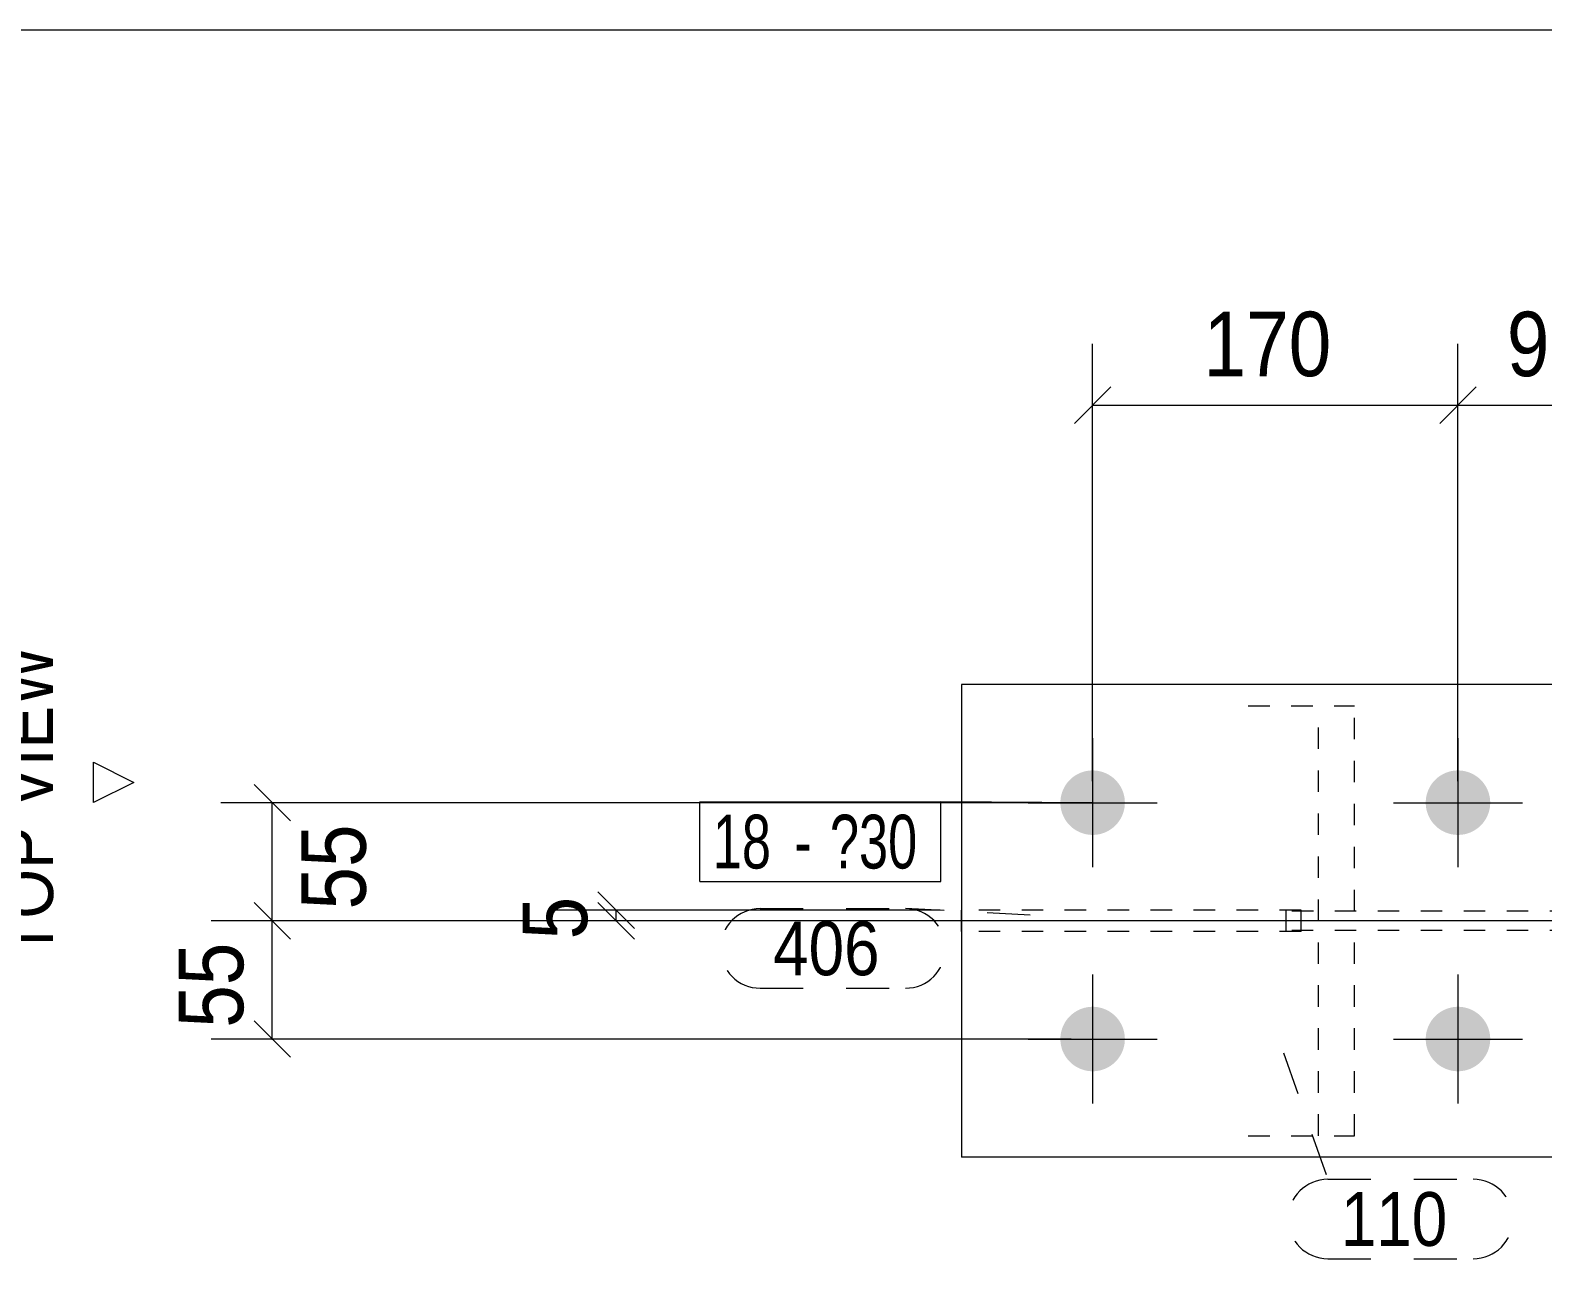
# Model space of a CAD drawing. Header units: millimetres. Extents: x 2 to 579, y 1 to 825.
# Drawn here: x 126.1 to 196.5, y 767.8 to 825 of the extents above; entities that cross this region are included whole.
import ezdxf

# ---------------------------------------------------------------- set-up
doc = ezdxf.new("R2010")
doc.units = ezdxf.units.MM
for name, pattern in [('XKITLINE00', [0]), ('XKITLINE01', [4, 1, -1, 1, -1]), ('XKITLINE02', [4, 2, -2]), ('XKITLINE03', [6, 3, -1, 1, -1])]:
    doc.linetypes.add(name, pattern=pattern)
for name, color, linetype, lineweight in [('Bolt', 3, 'Continuous', 0), ('BoltMark', 7, 'Continuous', 0), ('Dimensions', 7, 'Continuous', 0), ('DrawingSheet', 5, 'Continuous', 0), ('OtherObjectType', 7, 'Continuous', 0), ('Part', 2, 'Continuous', 0), ('PartMark', 7, 'Continuous', 0)]:
    doc.layers.add(name, color=color, linetype=linetype, lineweight=lineweight)
doc.styles.add('ARIAL', font='ARIAL.TTF')
doc.styles.add('ARIAL_NARROW', font='ARIALN.TTF')

# ---------------------------------------------------------------- blocks, each defined once
blk = doc.blocks.new('*A58')
at = {"layer": 'Bolt'}
for points in [[(175.608, 790.55), (175.645, 790.548), (175.681, 790.546), (175.718, 790.543), (175.755, 790.539), (175.791, 790.534), (175.827, 790.528), (175.864, 790.521), (175.9, 790.514), (175.935, 790.505), (175.971, 790.496), (176.006, 790.485), (176.041, 790.474), (176.076, 790.462), (176.111, 790.449), (176.145, 790.436), (176.179, 790.421), (176.212, 790.406), (176.245, 790.39), (176.278, 790.373), (176.31, 790.355), (176.342, 790.337), (176.373, 790.317), (176.404, 790.297), (176.435, 790.276), (176.465, 790.255), (176.494, 790.233), (176.523, 790.21), (176.551, 790.186), (176.578, 790.161), (176.605, 790.136), (176.632, 790.111), (176.657, 790.084), (176.682, 790.057), (176.707, 790.03), (176.73, 790.002), (176.753, 789.973), (176.776, 789.944), (176.797, 789.914), (176.818, 789.883), (176.838, 789.852), (176.858, 789.821), (176.876, 789.789), (176.894, 789.757), (176.911, 789.724), (176.927, 789.691), (176.942, 789.658), (176.957, 789.624), (176.97, 789.59), (176.983, 789.555), (176.995, 789.521), (177.006, 789.485), (177.017, 789.45), (177.026, 789.414), (177.035, 789.379), (177.042, 789.343), (177.049, 789.306), (177.055, 789.27), (177.06, 789.234), (177.064, 789.197), (177.067, 789.16), (177.069, 789.124), (177.07, 789.087), (177.071, 789.05), (177.07, 789.013), (177.069, 788.976), (177.067, 788.94), (177.064, 788.903), (177.06, 788.866), (177.055, 788.83), (177.049, 788.794), (177.042, 788.757), (177.035, 788.721), (177.026, 788.686), (177.017, 788.65), (177.006, 788.615), (176.995, 788.579), (176.983, 788.545), (176.97, 788.51), (176.957, 788.476), (176.942, 788.442), (176.927, 788.409), (176.911, 788.376), (176.894, 788.343), (176.876, 788.311), (176.858, 788.279), (176.838, 788.248), (176.818, 788.217), (176.797, 788.186), (176.776, 788.156), (176.753, 788.127), (176.73, 788.098), (176.707, 788.07), (176.682, 788.043), (176.657, 788.016), (176.632, 787.989), (176.605, 787.964), (176.578, 787.939), (176.551, 787.914), (176.523, 787.89), (176.494, 787.867), (176.465, 787.845), (176.435, 787.824), (176.404, 787.803), (176.373, 787.783), (176.342, 787.763), (176.31, 787.745), (176.278, 787.727), (176.245, 787.71), (176.212, 787.694), (176.179, 787.679), (176.145, 787.664), (176.111, 787.651), (176.076, 787.638), (176.041, 787.626), (176.006, 787.615), (175.971, 787.604), (175.935, 787.595), (175.9, 787.586), (175.864, 787.579), (175.827, 787.572), (175.791, 787.566), (175.755, 787.561), (175.718, 787.557), (175.681, 787.554), (175.645, 787.552), (175.608, 787.55), (175.571, 787.55), (175.534, 787.55), (175.497, 787.552), (175.461, 787.554), (175.424, 787.557), (175.387, 787.561), (175.351, 787.566), (175.315, 787.572), (175.278, 787.579), (175.242, 787.586), (175.206, 787.595), (175.171, 787.604), (175.136, 787.615), (175.1, 787.626), (175.066, 787.638), (175.031, 787.651), (174.997, 787.664), (174.963, 787.679), (174.93, 787.694), (174.897, 787.71), (174.864, 787.727), (174.832, 787.745), (174.8, 787.763), (174.768, 787.783), (174.738, 787.803), (174.707, 787.824), (174.677, 787.845), (174.648, 787.867), (174.619, 787.89), (174.591, 787.914), (174.564, 787.939), (174.537, 787.964), (174.51, 787.989), (174.485, 788.016), (174.46, 788.043), (174.435, 788.07), (174.411, 788.098), (174.388, 788.127), (174.366, 788.156), (174.345, 788.186), (174.324, 788.217), (174.304, 788.248), (174.284, 788.279), (174.266, 788.311), (174.248, 788.343), (174.231, 788.376), (174.215, 788.409), (174.2, 788.442), (174.185, 788.476), (174.171, 788.51), (174.159, 788.545), (174.147, 788.579), (174.136, 788.615), (174.125, 788.65), (174.116, 788.686), (174.107, 788.721), (174.1, 788.757), (174.093, 788.794), (174.087, 788.83), (174.082, 788.866), (174.078, 788.903), (174.075, 788.94), (174.073, 788.976), (174.071, 789.013), (174.071, 789.05), (174.071, 789.087), (174.073, 789.124), (174.075, 789.16), (174.078, 789.197), (174.082, 789.234), (174.087, 789.27), (174.093, 789.306), (174.1, 789.343), (174.107, 789.379), (174.116, 789.414), (174.125, 789.45), (174.136, 789.485), (174.147, 789.521), (174.159, 789.555), (174.171, 789.59), (174.185, 789.624), (174.2, 789.658), (174.215, 789.691), (174.231, 789.724), (174.248, 789.757), (174.266, 789.789), (174.284, 789.821), (174.304, 789.852), (174.324, 789.883), (174.345, 789.914), (174.366, 789.944), (174.388, 789.973), (174.411, 790.002), (174.435, 790.03), (174.46, 790.057), (174.485, 790.084), (174.51, 790.111), (174.537, 790.136), (174.564, 790.161), (174.591, 790.186), (174.619, 790.21), (174.648, 790.233), (174.677, 790.255), (174.707, 790.276), (174.738, 790.297), (174.768, 790.317), (174.8, 790.337), (174.832, 790.355), (174.864, 790.373), (174.897, 790.39), (174.93, 790.406), (174.963, 790.421), (174.997, 790.436), (175.031, 790.449), (175.066, 790.462), (175.1, 790.474), (175.136, 790.485), (175.171, 790.496), (175.206, 790.505), (175.242, 790.514), (175.278, 790.521), (175.315, 790.528), (175.351, 790.534), (175.387, 790.539), (175.424, 790.543), (175.461, 790.546), (175.497, 790.548), (175.534, 790.55), (175.571, 790.55)], [(192.608, 790.55), (192.645, 790.548), (192.681, 790.546), (192.718, 790.543), (192.755, 790.539), (192.791, 790.534), (192.827, 790.528), (192.864, 790.521), (192.9, 790.514), (192.935, 790.505), (192.971, 790.496), (193.006, 790.485), (193.041, 790.474), (193.076, 790.462), (193.111, 790.449), (193.145, 790.436), (193.179, 790.421), (193.212, 790.406), (193.245, 790.39), (193.278, 790.373), (193.31, 790.355), (193.342, 790.337), (193.373, 790.317), (193.404, 790.297), (193.435, 790.276), (193.465, 790.255), (193.494, 790.233), (193.523, 790.21), (193.551, 790.186), (193.578, 790.161), (193.605, 790.136), (193.632, 790.111), (193.657, 790.084), (193.682, 790.057), (193.707, 790.03), (193.73, 790.002), (193.753, 789.973), (193.776, 789.944), (193.797, 789.914), (193.818, 789.883), (193.838, 789.852), (193.858, 789.821), (193.876, 789.789), (193.894, 789.757), (193.911, 789.724), (193.927, 789.691), (193.942, 789.658), (193.957, 789.624), (193.97, 789.59), (193.983, 789.555), (193.995, 789.521), (194.006, 789.485), (194.017, 789.45), (194.026, 789.414), (194.035, 789.379), (194.042, 789.343), (194.049, 789.306), (194.055, 789.27), (194.06, 789.234), (194.064, 789.197), (194.067, 789.16), (194.069, 789.124), (194.07, 789.087), (194.071, 789.05), (194.07, 789.013), (194.069, 788.976), (194.067, 788.94), (194.064, 788.903), (194.06, 788.866), (194.055, 788.83), (194.049, 788.794), (194.042, 788.757), (194.035, 788.721), (194.026, 788.686), (194.017, 788.65), (194.006, 788.615), (193.995, 788.579), (193.983, 788.545), (193.97, 788.51), (193.957, 788.476), (193.942, 788.442), (193.927, 788.409), (193.911, 788.376), (193.894, 788.343), (193.876, 788.311), (193.858, 788.279), (193.838, 788.248), (193.818, 788.217), (193.797, 788.186), (193.776, 788.156), (193.753, 788.127), (193.73, 788.098), (193.707, 788.07), (193.682, 788.043), (193.657, 788.016), (193.632, 787.989), (193.605, 787.964), (193.578, 787.939), (193.551, 787.914), (193.523, 787.89), (193.494, 787.867), (193.465, 787.845), (193.435, 787.824), (193.404, 787.803), (193.373, 787.783), (193.342, 787.763), (193.31, 787.745), (193.278, 787.727), (193.245, 787.71), (193.212, 787.694), (193.179, 787.679), (193.145, 787.664), (193.111, 787.651), (193.076, 787.638), (193.041, 787.626), (193.006, 787.615), (192.971, 787.604), (192.935, 787.595), (192.9, 787.586), (192.864, 787.579), (192.827, 787.572), (192.791, 787.566), (192.755, 787.561), (192.718, 787.557), (192.681, 787.554), (192.645, 787.552), (192.608, 787.55), (192.571, 787.55), (192.534, 787.55), (192.497, 787.552), (192.461, 787.554), (192.424, 787.557), (192.387, 787.561), (192.351, 787.566), (192.315, 787.572), (192.278, 787.579), (192.242, 787.586), (192.206, 787.595), (192.171, 787.604), (192.136, 787.615), (192.1, 787.626), (192.066, 787.638), (192.031, 787.651), (191.997, 787.664), (191.963, 787.679), (191.93, 787.694), (191.897, 787.71), (191.864, 787.727), (191.832, 787.745), (191.8, 787.763), (191.768, 787.783), (191.738, 787.803), (191.707, 787.824), (191.677, 787.845), (191.648, 787.867), (191.619, 787.89), (191.591, 787.914), (191.564, 787.939), (191.537, 787.964), (191.51, 787.989), (191.485, 788.016), (191.46, 788.043), (191.435, 788.07), (191.411, 788.098), (191.388, 788.127), (191.366, 788.156), (191.345, 788.186), (191.324, 788.217), (191.304, 788.248), (191.284, 788.279), (191.266, 788.311), (191.248, 788.343), (191.231, 788.376), (191.215, 788.409), (191.2, 788.442), (191.185, 788.476), (191.171, 788.51), (191.159, 788.545), (191.147, 788.579), (191.136, 788.615), (191.125, 788.65), (191.116, 788.686), (191.107, 788.721), (191.1, 788.757), (191.093, 788.794), (191.087, 788.83), (191.082, 788.866), (191.078, 788.903), (191.075, 788.94), (191.073, 788.976), (191.071, 789.013), (191.071, 789.05), (191.071, 789.087), (191.073, 789.124), (191.075, 789.16), (191.078, 789.197), (191.082, 789.234), (191.087, 789.27), (191.093, 789.306), (191.1, 789.343), (191.107, 789.379), (191.116, 789.414), (191.125, 789.45), (191.136, 789.485), (191.147, 789.521), (191.159, 789.555), (191.171, 789.59), (191.185, 789.624), (191.2, 789.658), (191.215, 789.691), (191.231, 789.724), (191.248, 789.757), (191.266, 789.789), (191.284, 789.821), (191.304, 789.852), (191.324, 789.883), (191.345, 789.914), (191.366, 789.944), (191.388, 789.973), (191.411, 790.002), (191.435, 790.03), (191.46, 790.057), (191.485, 790.084), (191.51, 790.111), (191.537, 790.136), (191.564, 790.161), (191.591, 790.186), (191.619, 790.21), (191.648, 790.233), (191.677, 790.255), (191.707, 790.276), (191.738, 790.297), (191.768, 790.317), (191.8, 790.337), (191.832, 790.355), (191.864, 790.373), (191.897, 790.39), (191.93, 790.406), (191.963, 790.421), (191.997, 790.436), (192.031, 790.449), (192.066, 790.462), (192.1, 790.474), (192.136, 790.485), (192.171, 790.496), (192.206, 790.505), (192.242, 790.514), (192.278, 790.521), (192.315, 790.528), (192.351, 790.534), (192.387, 790.539), (192.424, 790.543), (192.461, 790.546), (192.497, 790.548), (192.534, 790.55), (192.571, 790.55)], [(175.608, 779.55), (175.645, 779.548), (175.681, 779.546), (175.718, 779.543), (175.755, 779.539), (175.791, 779.534), (175.827, 779.528), (175.864, 779.521), (175.9, 779.514), (175.935, 779.505), (175.971, 779.496), (176.006, 779.485), (176.041, 779.474), (176.076, 779.462), (176.111, 779.449), (176.145, 779.436), (176.179, 779.421), (176.212, 779.406), (176.245, 779.39), (176.278, 779.373), (176.31, 779.355), (176.342, 779.337), (176.373, 779.317), (176.404, 779.297), (176.435, 779.276), (176.465, 779.255), (176.494, 779.233), (176.523, 779.21), (176.551, 779.186), (176.578, 779.161), (176.605, 779.136), (176.632, 779.111), (176.657, 779.084), (176.682, 779.057), (176.707, 779.03), (176.73, 779.002), (176.753, 778.973), (176.776, 778.944), (176.797, 778.914), (176.818, 778.883), (176.838, 778.852), (176.858, 778.821), (176.876, 778.789), (176.894, 778.757), (176.911, 778.724), (176.927, 778.691), (176.942, 778.658), (176.957, 778.624), (176.97, 778.59), (176.983, 778.555), (176.995, 778.521), (177.006, 778.485), (177.017, 778.45), (177.026, 778.414), (177.035, 778.379), (177.042, 778.343), (177.049, 778.306), (177.055, 778.27), (177.06, 778.234), (177.064, 778.197), (177.067, 778.16), (177.069, 778.124), (177.07, 778.087), (177.071, 778.05), (177.07, 778.013), (177.069, 777.976), (177.067, 777.94), (177.064, 777.903), (177.06, 777.866), (177.055, 777.83), (177.049, 777.794), (177.042, 777.757), (177.035, 777.721), (177.026, 777.686), (177.017, 777.65), (177.006, 777.615), (176.995, 777.579), (176.983, 777.545), (176.97, 777.51), (176.957, 777.476), (176.942, 777.442), (176.927, 777.409), (176.911, 777.376), (176.894, 777.343), (176.876, 777.311), (176.858, 777.279), (176.838, 777.248), (176.818, 777.217), (176.797, 777.186), (176.776, 777.156), (176.753, 777.127), (176.73, 777.098), (176.707, 777.07), (176.682, 777.043), (176.657, 777.016), (176.632, 776.989), (176.605, 776.964), (176.578, 776.939), (176.551, 776.914), (176.523, 776.89), (176.494, 776.867), (176.465, 776.845), (176.435, 776.824), (176.404, 776.803), (176.373, 776.783), (176.342, 776.763), (176.31, 776.745), (176.278, 776.727), (176.245, 776.71), (176.212, 776.694), (176.179, 776.679), (176.145, 776.664), (176.111, 776.651), (176.076, 776.638), (176.041, 776.626), (176.006, 776.615), (175.971, 776.604), (175.935, 776.595), (175.9, 776.586), (175.864, 776.579), (175.827, 776.572), (175.791, 776.566), (175.755, 776.561), (175.718, 776.557), (175.681, 776.554), (175.645, 776.552), (175.608, 776.55), (175.571, 776.55), (175.534, 776.55), (175.497, 776.552), (175.461, 776.554), (175.424, 776.557), (175.387, 776.561), (175.351, 776.566), (175.315, 776.572), (175.278, 776.579), (175.242, 776.586), (175.206, 776.595), (175.171, 776.604), (175.136, 776.615), (175.1, 776.626), (175.066, 776.638), (175.031, 776.651), (174.997, 776.664), (174.963, 776.679), (174.93, 776.694), (174.897, 776.71), (174.864, 776.727), (174.832, 776.745), (174.8, 776.763), (174.768, 776.783), (174.738, 776.803), (174.707, 776.824), (174.677, 776.845), (174.648, 776.867), (174.619, 776.89), (174.591, 776.914), (174.564, 776.939), (174.537, 776.964), (174.51, 776.989), (174.485, 777.016), (174.46, 777.043), (174.435, 777.07), (174.411, 777.098), (174.388, 777.127), (174.366, 777.156), (174.345, 777.186), (174.324, 777.217), (174.304, 777.248), (174.284, 777.279), (174.266, 777.311), (174.248, 777.343), (174.231, 777.376), (174.215, 777.409), (174.2, 777.442), (174.185, 777.476), (174.171, 777.51), (174.159, 777.545), (174.147, 777.579), (174.136, 777.615), (174.125, 777.65), (174.116, 777.686), (174.107, 777.721), (174.1, 777.757), (174.093, 777.794), (174.087, 777.83), (174.082, 777.866), (174.078, 777.903), (174.075, 777.94), (174.073, 777.976), (174.071, 778.013), (174.071, 778.05), (174.071, 778.087), (174.073, 778.124), (174.075, 778.16), (174.078, 778.197), (174.082, 778.234), (174.087, 778.27), (174.093, 778.306), (174.1, 778.343), (174.107, 778.379), (174.116, 778.414), (174.125, 778.45), (174.136, 778.485), (174.147, 778.521), (174.159, 778.555), (174.171, 778.59), (174.185, 778.624), (174.2, 778.658), (174.215, 778.691), (174.231, 778.724), (174.248, 778.757), (174.266, 778.789), (174.284, 778.821), (174.304, 778.852), (174.324, 778.883), (174.345, 778.914), (174.366, 778.944), (174.388, 778.973), (174.411, 779.002), (174.435, 779.03), (174.46, 779.057), (174.485, 779.084), (174.51, 779.111), (174.537, 779.136), (174.564, 779.161), (174.591, 779.186), (174.619, 779.21), (174.648, 779.233), (174.677, 779.255), (174.707, 779.276), (174.738, 779.297), (174.768, 779.317), (174.8, 779.337), (174.832, 779.355), (174.864, 779.373), (174.897, 779.39), (174.93, 779.406), (174.963, 779.421), (174.997, 779.436), (175.031, 779.449), (175.066, 779.462), (175.1, 779.474), (175.136, 779.485), (175.171, 779.496), (175.206, 779.505), (175.242, 779.514), (175.278, 779.521), (175.315, 779.528), (175.351, 779.534), (175.387, 779.539), (175.424, 779.543), (175.461, 779.546), (175.497, 779.548), (175.534, 779.55), (175.571, 779.55)], [(192.608, 779.55), (192.645, 779.548), (192.681, 779.546), (192.718, 779.543), (192.755, 779.539), (192.791, 779.534), (192.827, 779.528), (192.864, 779.521), (192.9, 779.514), (192.935, 779.505), (192.971, 779.496), (193.006, 779.485), (193.041, 779.474), (193.076, 779.462), (193.111, 779.449), (193.145, 779.436), (193.179, 779.421), (193.212, 779.406), (193.245, 779.39), (193.278, 779.373), (193.31, 779.355), (193.342, 779.337), (193.373, 779.317), (193.404, 779.297), (193.435, 779.276), (193.465, 779.255), (193.494, 779.233), (193.523, 779.21), (193.551, 779.186), (193.578, 779.161), (193.605, 779.136), (193.632, 779.111), (193.657, 779.084), (193.682, 779.057), (193.707, 779.03), (193.73, 779.002), (193.753, 778.973), (193.776, 778.944), (193.797, 778.914), (193.818, 778.883), (193.838, 778.852), (193.858, 778.821), (193.876, 778.789), (193.894, 778.757), (193.911, 778.724), (193.927, 778.691), (193.942, 778.658), (193.957, 778.624), (193.97, 778.59), (193.983, 778.555), (193.995, 778.521), (194.006, 778.485), (194.017, 778.45), (194.026, 778.414), (194.035, 778.379), (194.042, 778.343), (194.049, 778.306), (194.055, 778.27), (194.06, 778.234), (194.064, 778.197), (194.067, 778.16), (194.069, 778.124), (194.07, 778.087), (194.071, 778.05), (194.07, 778.013), (194.069, 777.976), (194.067, 777.94), (194.064, 777.903), (194.06, 777.866), (194.055, 777.83), (194.049, 777.794), (194.042, 777.757), (194.035, 777.721), (194.026, 777.686), (194.017, 777.65), (194.006, 777.615), (193.995, 777.579), (193.983, 777.545), (193.97, 777.51), (193.957, 777.476), (193.942, 777.442), (193.927, 777.409), (193.911, 777.376), (193.894, 777.343), (193.876, 777.311), (193.858, 777.279), (193.838, 777.248), (193.818, 777.217), (193.797, 777.186), (193.776, 777.156), (193.753, 777.127), (193.73, 777.098), (193.707, 777.07), (193.682, 777.043), (193.657, 777.016), (193.632, 776.989), (193.605, 776.964), (193.578, 776.939), (193.551, 776.914), (193.523, 776.89), (193.494, 776.867), (193.465, 776.845), (193.435, 776.824), (193.404, 776.803), (193.373, 776.783), (193.342, 776.763), (193.31, 776.745), (193.278, 776.727), (193.245, 776.71), (193.212, 776.694), (193.179, 776.679), (193.145, 776.664), (193.111, 776.651), (193.076, 776.638), (193.041, 776.626), (193.006, 776.615), (192.971, 776.604), (192.935, 776.595), (192.9, 776.586), (192.864, 776.579), (192.827, 776.572), (192.791, 776.566), (192.755, 776.561), (192.718, 776.557), (192.681, 776.554), (192.645, 776.552), (192.608, 776.55), (192.571, 776.55), (192.534, 776.55), (192.497, 776.552), (192.461, 776.554), (192.424, 776.557), (192.387, 776.561), (192.351, 776.566), (192.315, 776.572), (192.278, 776.579), (192.242, 776.586), (192.206, 776.595), (192.171, 776.604), (192.136, 776.615), (192.1, 776.626), (192.066, 776.638), (192.031, 776.651), (191.997, 776.664), (191.963, 776.679), (191.93, 776.694), (191.897, 776.71), (191.864, 776.727), (191.832, 776.745), (191.8, 776.763), (191.768, 776.783), (191.738, 776.803), (191.707, 776.824), (191.677, 776.845), (191.648, 776.867), (191.619, 776.89), (191.591, 776.914), (191.564, 776.939), (191.537, 776.964), (191.51, 776.989), (191.485, 777.016), (191.46, 777.043), (191.435, 777.07), (191.411, 777.098), (191.388, 777.127), (191.366, 777.156), (191.345, 777.186), (191.324, 777.217), (191.304, 777.248), (191.284, 777.279), (191.266, 777.311), (191.248, 777.343), (191.231, 777.376), (191.215, 777.409), (191.2, 777.442), (191.185, 777.476), (191.171, 777.51), (191.159, 777.545), (191.147, 777.579), (191.136, 777.615), (191.125, 777.65), (191.116, 777.686), (191.107, 777.721), (191.1, 777.757), (191.093, 777.794), (191.087, 777.83), (191.082, 777.866), (191.078, 777.903), (191.075, 777.94), (191.073, 777.976), (191.071, 778.013), (191.071, 778.05), (191.071, 778.087), (191.073, 778.124), (191.075, 778.16), (191.078, 778.197), (191.082, 778.234), (191.087, 778.27), (191.093, 778.306), (191.1, 778.343), (191.107, 778.379), (191.116, 778.414), (191.125, 778.45), (191.136, 778.485), (191.147, 778.521), (191.159, 778.555), (191.171, 778.59), (191.185, 778.624), (191.2, 778.658), (191.215, 778.691), (191.231, 778.724), (191.248, 778.757), (191.266, 778.789), (191.284, 778.821), (191.304, 778.852), (191.324, 778.883), (191.345, 778.914), (191.366, 778.944), (191.388, 778.973), (191.411, 779.002), (191.435, 779.03), (191.46, 779.057), (191.485, 779.084), (191.51, 779.111), (191.537, 779.136), (191.564, 779.161), (191.591, 779.186), (191.619, 779.21), (191.648, 779.233), (191.677, 779.255), (191.707, 779.276), (191.738, 779.297), (191.768, 779.317), (191.8, 779.337), (191.832, 779.355), (191.864, 779.373), (191.897, 779.39), (191.93, 779.406), (191.963, 779.421), (191.997, 779.436), (192.031, 779.449), (192.066, 779.462), (192.1, 779.474), (192.136, 779.485), (192.171, 779.496), (192.206, 779.505), (192.242, 779.514), (192.278, 779.521), (192.315, 779.528), (192.351, 779.534), (192.387, 779.539), (192.424, 779.543), (192.461, 779.546), (192.497, 779.548), (192.534, 779.55), (192.571, 779.55)]]:
    blk.add_hatch(color=3, dxfattribs=at).paths.add_polyline_path(points, flags=17)
at = {"layer": 'Bolt', "color": 3, "linetype": 'XKITLINE00', "lineweight": 0}
for p, q in [((175.571, 792.05), (175.571, 786.05)), ((192.571, 792.05), (192.571, 786.05)), ((172.571, 789.05), (178.571, 789.05)), ((189.571, 789.05), (195.571, 789.05)), ((175.571, 781.05), (175.571, 775.05)), ((192.571, 781.05), (192.571, 775.05)), ((172.571, 778.05), (178.571, 778.05)), ((189.571, 778.05), (195.571, 778.05))]:
    blk.add_line(p, q, dxfattribs=at)
blk = doc.blocks.new('*A62')
at = {"layer": 'Part', "color": 2, "linetype": 'XKITLINE00', "lineweight": 0}
for p, q in [((302.476, 794.55), (169.474, 794.55)), ((169.474, 794.55), (169.474, 772.55)), ((302.476, 772.55), (169.474, 772.55))]:
    blk.add_line(p, q, dxfattribs=at)
blk = doc.blocks.new('*A66')
at = {"layer": 'Part', "color": 7, "linetype": 'XKITLINE01', "lineweight": 0}
for p, q in [((185.27, 784.05), (169.474, 784.05)), ((169.474, 783.05), (169.474, 784.05)), ((184.583, 783.05), (184.583, 784.05)), ((185.27, 783.05), (185.27, 784.05)), ((185.27, 783.05), (169.474, 783.05))]:
    blk.add_line(p, q, dxfattribs=at)
blk = doc.blocks.new('*A67')
at = {"layer": 'Part', "color": 7, "linetype": 'XKITLINE01', "lineweight": 0}
for p, q in [((182.815, 793.55), (187.749, 793.55)), ((186.083, 773.55), (186.083, 793.55)), ((187.749, 784), (187.749, 793.55)), ((231.841, 784), (184.481, 784)), ((231.27, 783.1), (231.27, 784)), ((231.841, 784), (231.839, 783.1)), ((231.839, 783.1), (184.481, 783.1)), ((187.749, 773.55), (187.749, 783.1)), ((182.815, 773.55), (187.749, 773.55))]:
    blk.add_line(p, q, dxfattribs=at)
at = {"layer": 'Part', "color": 7, "linetype": 'XKITLINE03', "lineweight": 0}
blk.add_line((218.279, 783.55), (209.59, 783.55), dxfattribs=at)
blk = doc.blocks.new('*A69')
at = {"layer": 'DrawingSheet', "color": 5, "linetype": 'XKITLINE00', "lineweight": 0}
blk.add_line((579, 825), (5, 825), dxfattribs=at)
blk = doc.blocks.new('*A173')
at = {"layer": 'Dimensions', "color": 7, "linetype": 'XKITLINE00', "lineweight": 0}
for p, q in [((136.551, 784.399), (138.249, 782.701)), ((231.749, 783.55), (134.55, 783.55)), ((137.4, 778.05), (137.4, 783.55)), ((136.551, 778.899), (138.249, 777.201)), ((174.571, 778.05), (134.55, 778.05))]:
    blk.add_line(p, q, dxfattribs=at)
at = {"layer": 'Dimensions', "color": 3}
for p in [(137.4, 783.55), (137.4, 778.05)]:
    blk.add_point(p, dxfattribs=at)
at = {"layer": 'Dimensions', "color": 3, "style": 'ARIAL', "width": 0.85}
blk.add_text('55', height=3, rotation=90.00021, dxfattribs=at).set_placement((136.05, 778.575))
blk = doc.blocks.new('*A174')
at = {"layer": 'Dimensions', "color": 7, "linetype": 'XKITLINE00', "lineweight": 0}
for p, q in [((136.551, 789.899), (138.249, 788.201)), ((174.571, 789.05), (135, 789.05)), ((137.4, 783.55), (137.4, 789.05)), ((136.551, 784.399), (138.249, 782.701)), ((231.749, 783.55), (135, 783.55))]:
    blk.add_line(p, q, dxfattribs=at)
at = {"layer": 'Dimensions', "color": 3}
for p in [(137.4, 789.05), (137.4, 783.55)]:
    blk.add_point(p, dxfattribs=at)
at = {"layer": 'Dimensions', "color": 3, "style": 'ARIAL', "width": 0.85}
blk.add_text('55', height=3, rotation=90.00021, dxfattribs=at).set_placement((141.75, 784.075))
blk = doc.blocks.new('*A175')
at = {"layer": 'Dimensions', "color": 7, "linetype": 'XKITLINE00', "lineweight": 0}
for p, q in [((152.551, 784.899), (154.249, 783.201)), ((168.474, 784.05), (150.55, 784.05)), ((152.551, 784.399), (154.249, 782.701)), ((153.4, 783.55), (153.4, 784.05)), ((185.083, 783.55), (150.55, 783.55))]:
    blk.add_line(p, q, dxfattribs=at)
at = {"layer": 'Dimensions', "color": 3}
for p in [(153.4, 784.05), (153.4, 783.55)]:
    blk.add_point(p, dxfattribs=at)
at = {"layer": 'Dimensions', "color": 3, "style": 'ARIAL', "width": 0.85}
blk.add_text('5', height=3, rotation=90.00021, dxfattribs=at).set_placement((152.05, 782.687))
blk = doc.blocks.new('*A176')
at = {"layer": 'Dimensions', "color": 7, "linetype": 'XKITLINE00', "lineweight": 0}
for p, q in [((175.571, 790.05), (175.571, 810.4)), ((192.571, 790.05), (192.571, 810.4)), ((176.419, 808.399), (174.722, 806.701)), ((193.419, 808.399), (191.722, 806.701)), ((175.571, 807.55), (192.571, 807.55))]:
    blk.add_line(p, q, dxfattribs=at)
at = {"layer": 'Dimensions', "color": 3}
for p in [(175.571, 807.55), (192.571, 807.55)]:
    blk.add_point(p, dxfattribs=at)
at = {"layer": 'Dimensions', "color": 3, "style": 'ARIAL', "width": 0.85}
blk.add_text('170', height=3, dxfattribs=at).set_placement((180.733, 808.9))
blk = doc.blocks.new('*A177')
at = {"layer": 'Dimensions', "color": 7, "linetype": 'XKITLINE00', "lineweight": 0}
for p, q in [((192.571, 790.05), (192.571, 810.4)), ((201.571, 790.05), (201.571, 810.4)), ((193.419, 808.399), (191.722, 806.701)), ((202.419, 808.399), (200.722, 806.701)), ((192.571, 807.55), (201.571, 807.55))]:
    blk.add_line(p, q, dxfattribs=at)
at = {"layer": 'Dimensions', "color": 3}
for p in [(192.571, 807.55), (201.571, 807.55)]:
    blk.add_point(p, dxfattribs=at)
at = {"layer": 'Dimensions', "color": 3, "style": 'ARIAL', "width": 0.85}
blk.add_text('90', height=3, dxfattribs=at).set_placement((194.846, 808.9))
blk = doc.blocks.new('*A185')
at = {"layer": 'BoltMark', "color": 7, "linetype": 'XKITLINE00', "lineweight": 0}
for p, q in [((157.297, 789.088), (168.505, 789.088)), ((157.297, 785.388), (157.297, 789.088)), ((168.505, 785.388), (168.505, 789.088)), ((175.571, 789.05), (168.505, 789.088)), ((157.297, 785.388), (168.505, 785.388))]:
    blk.add_line(p, q, dxfattribs=at)
at = {"layer": 'BoltMark', "color": 3, "style": 'ARIAL_NARROW', "width": 0.85}
for s, p in [('18', (157.897, 785.988)), ('?30', (163.346, 785.988)), ('-', (161.686, 785.988))]:
    blk.add_text(s, height=2.5, dxfattribs=at).set_placement(p)
blk = doc.blocks.new('*A187')
at = {"layer": 'PartMark', "color": 7, "linetype": 'XKITLINE02', "lineweight": 0}
for p, q in [((184.449, 777.401), (186.519, 771.523)), ((186.519, 771.523), (193.282, 771.523)), ((186.519, 767.823), (193.282, 767.823))]:
    blk.add_line(p, q, dxfattribs=at)
for centre, start, end in [((186.519, 769.673), 90, 270), ((193.282, 769.673), 270, 90)]:
    blk.add_arc(centre, 1.85, start, end, dxfattribs=at)
at = {"layer": 'PartMark', "color": 3, "style": 'ARIAL', "width": 0.85}
blk.add_text('110', height=2.5, dxfattribs=at).set_placement((187.119, 768.423))
blk = doc.blocks.new('*A188')
at = {"layer": 'PartMark', "color": 7, "linetype": 'XKITLINE02', "lineweight": 0}
for p, q in [((160.104, 784.118), (166.867, 784.118)), ((172.663, 783.821), (166.867, 784.118)), ((160.104, 780.418), (166.867, 780.418))]:
    blk.add_line(p, q, dxfattribs=at)
for centre, start, end in [((160.104, 782.268), 90, 270), ((166.867, 782.268), 270, 90)]:
    blk.add_arc(centre, 1.85, start, end, dxfattribs=at)
at = {"layer": 'PartMark', "color": 3, "style": 'ARIAL', "width": 0.85}
blk.add_text('406', height=2.5, dxfattribs=at).set_placement((160.704, 781.018))
blk = doc.blocks.new('*A194')
at = {"layer": 'OtherObjectType', "color": 7, "linetype": 'XKITLINE00', "lineweight": 0}
for p, q in [((129.075, 789.053), (129.075, 790.928)), ((129.075, 790.928), (130.95, 789.99)), ((130.95, 789.99), (129.075, 789.053)), ((130.95, 789.99), (130.95, 789.99))]:
    blk.add_line(p, q, dxfattribs=at)
at = {"layer": 'OtherObjectType', "color": 7, "style": 'ARIAL', "width": 0.85}
blk.add_text('TOP VIEW', height=2.5, rotation=90, dxfattribs=at).set_placement((127.2, 781.84))

msp = doc.modelspace()

# ---------------------------------------------------------------- block references
at = {"lineweight": 0}
for name in ['*A69', '*A176', '*A177', '*A62', '*A67', '*A58', '*A174', '*A185', '*A175', '*A173', '*A188', '*A66', '*A187']:
    msp.add_blockref(name, (0, 0), dxfattribs=at)
at = {"layer": 'OtherObjectType', "lineweight": 0}
msp.add_blockref('*A194', (0, 0), dxfattribs=at)

doc.saveas('drawing.dxf')
